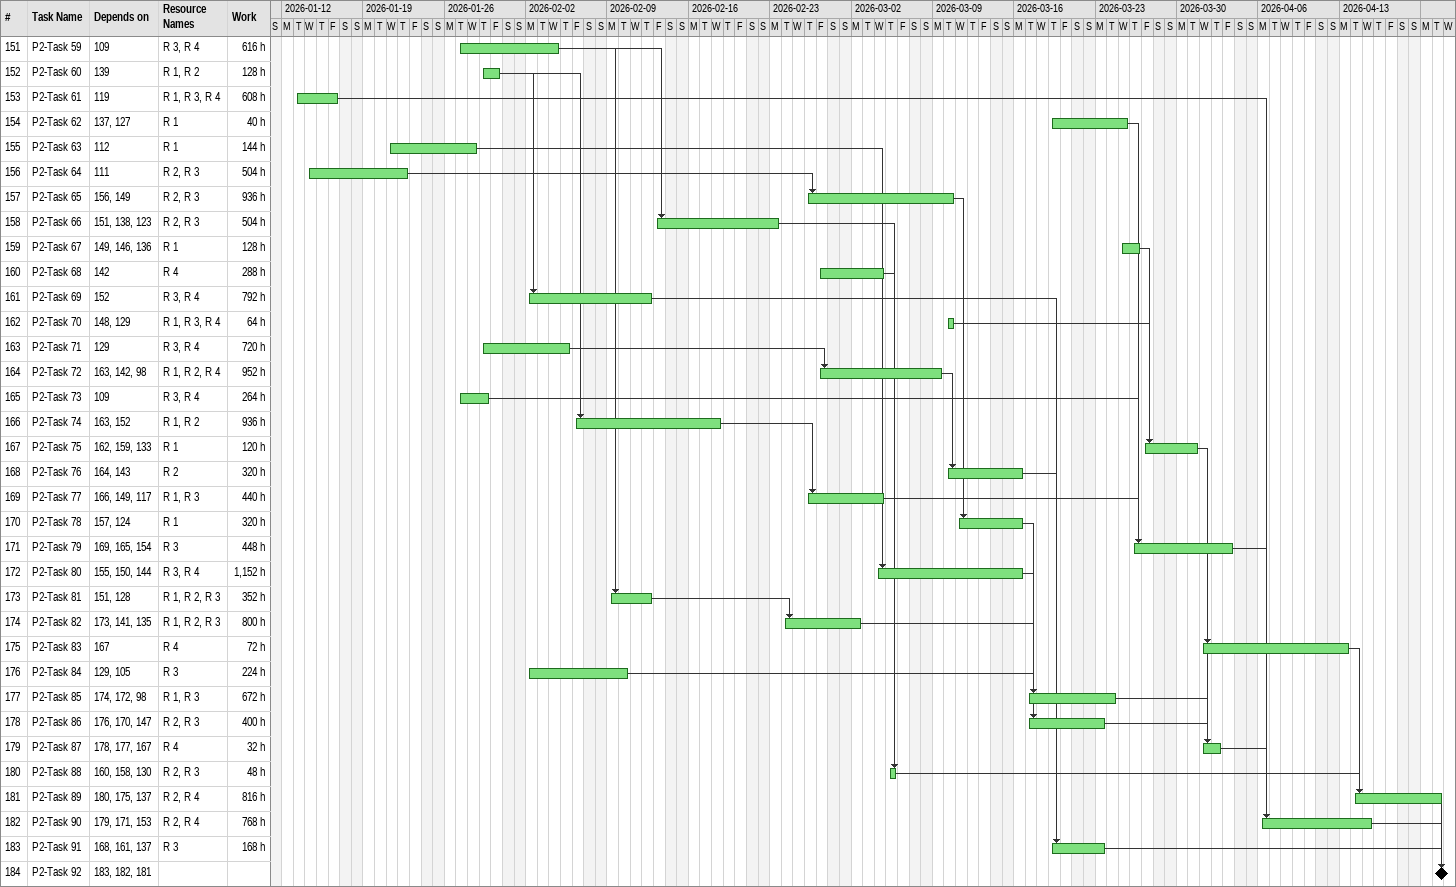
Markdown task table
| ID | Task | Start | Finish | Predecessors | Resources | Work (h) |
|---|---|---|---|---|---|---|
| 151 | P2-Task 59 | 2026-01-27 | 2026-02-04 | 109 | R 3, R 4 | 616 |
| 152 | P2-Task 60 | 2026-01-29 | 2026-01-30 | 139 | R 1, R 2 | 128 |
| 153 | P2-Task 61 | 2026-01-13 | 2026-01-16 | 119 | R 1, R 3, R 4 | 608 |
| 154 | P2-Task 62 | 2026-03-19 | 2026-03-25 | 137, 127 | R 1 | 40 |
| 155 | P2-Task 63 | 2026-01-21 | 2026-01-28 | 112 | R 1 | 144 |
| 156 | P2-Task 64 | 2026-01-14 | 2026-01-22 | 111 | R 2, R 3 | 504 |
| 157 | P2-Task 65 | 2026-02-26 | 2026-03-10 | 156, 149 | R 2, R 3 | 936 |
| 158 | P2-Task 66 | 2026-02-13 | 2026-02-23 | 151, 138, 123 | R 2, R 3 | 504 |
| 159 | P2-Task 67 | 2026-03-25 | 2026-03-26 | 149, 146, 136 | R 1 | 128 |
| 160 | P2-Task 68 | 2026-02-27 | 2026-03-04 | 142 | R 4 | 288 |
| 161 | P2-Task 69 | 2026-02-02 | 2026-02-12 | 152 | R 3, R 4 | 792 |
| 162 | P2-Task 70 | 2026-03-10 | 2026-03-10 | 148, 129 | R 1, R 3, R 4 | 64 |
| 163 | P2-Task 71 | 2026-01-29 | 2026-02-05 | 129 | R 3, R 4 | 720 |
| 164 | P2-Task 72 | 2026-02-27 | 2026-03-09 | 163, 142, 98 | R 1, R 2, R 4 | 952 |
| 165 | P2-Task 73 | 2026-01-27 | 2026-01-29 | 109 | R 3, R 4 | 264 |
| 166 | P2-Task 74 | 2026-02-06 | 2026-02-18 | 163, 152 | R 1, R 2 | 936 |
| 167 | P2-Task 75 | 2026-03-27 | 2026-03-31 | 162, 159, 133 | R 1 | 120 |
| 168 | P2-Task 76 | 2026-03-10 | 2026-03-16 | 164, 143 | R 2 | 320 |
| 169 | P2-Task 77 | 2026-02-26 | 2026-03-04 | 166, 149, 117 | R 1, R 3 | 440 |
| 170 | P2-Task 78 | 2026-03-11 | 2026-03-16 | 157, 124 | R 1 | 320 |
| 171 | P2-Task 79 | 2026-03-26 | 2026-04-03 | 169, 165, 154 | R 3 | 448 |
| 172 | P2-Task 80 | 2026-03-04 | 2026-03-16 | 155, 150, 144 | R 3, R 4 | 1152 |
| 173 | P2-Task 81 | 2026-02-09 | 2026-02-12 | 151, 128 | R 1, R 2, R 3 | 352 |
| 174 | P2-Task 82 | 2026-02-24 | 2026-03-02 | 173, 141, 135 | R 1, R 2, R 3 | 800 |
| 175 | P2-Task 83 | 2026-04-01 | 2026-04-13 | 167 | R 4 | 72 |
| 176 | P2-Task 84 | 2026-02-02 | 2026-02-10 | 129, 105 | R 3 | 224 |
| 177 | P2-Task 85 | 2026-03-17 | 2026-03-24 | 174, 172, 98 | R 1, R 3 | 672 |
| 178 | P2-Task 86 | 2026-03-17 | 2026-03-23 | 176, 170, 147 | R 2, R 3 | 400 |
| 179 | P2-Task 87 | 2026-04-01 | 2026-04-02 | 178, 177, 167 | R 4 | 32 |
| 180 | P2-Task 88 | 2026-03-05 | 2026-03-05 | 160, 158, 130 | R 2, R 3 | 48 |
| 181 | P2-Task 89 | 2026-04-14 | 2026-04-21 | 180, 175, 137 | R 2, R 4 | 816 |
| 182 | P2-Task 90 | 2026-04-06 | 2026-04-15 | 179, 171, 153 | R 2, R 4 | 768 |
| 183 | P2-Task 91 | 2026-03-19 | 2026-03-23 | 168, 161, 137 | R 3 | 168 |
| 184 | P2-Task 92 (milestone) | 2026-04-21 | 2026-04-21 | 183, 182, 181 |  |  |
